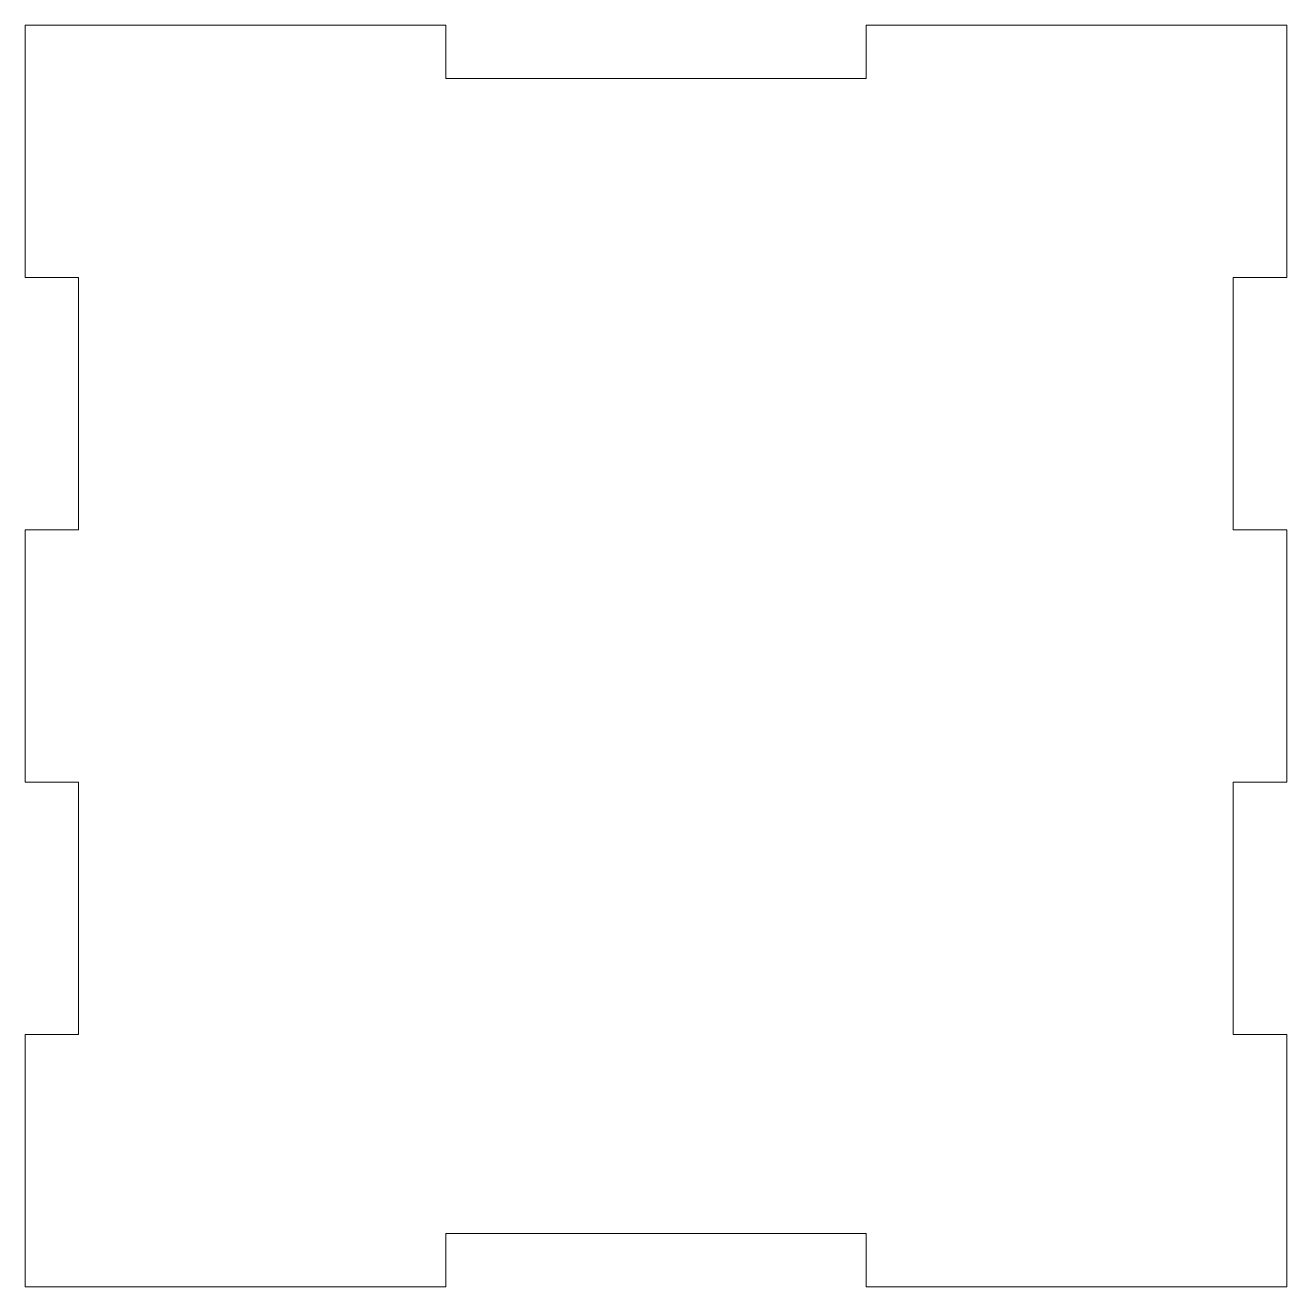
# Model space of a CAD drawing. Header units: millimetres. Extents: x -7 to 143, y 38 to 188.
import ezdxf

# ---------------------------------------------------------------- set-up
doc = ezdxf.new("R2010")
doc.units = ezdxf.units.MM

msp = doc.modelspace()

# ---------------------------------------------------------------- linework, layer by layer
at = {"color": 1, "linetype": 'Continuous', "lineweight": 15}
for p, q in [((-7.21, 187.89), (-7.21, 157.89)), ((42.79, 187.89), (-7.21, 187.89)), ((42.79, 181.54), (42.79, 187.89)), ((92.79, 187.89), (92.79, 181.54)), ((142.79, 187.89), (92.79, 187.89)), ((142.79, 157.89), (142.79, 187.89)), ((92.79, 181.54), (42.79, 181.54)), ((-7.21, 157.89), (-0.86, 157.89)), ((-0.86, 157.89), (-0.86, 127.89)), ((136.44, 157.89), (142.79, 157.89)), ((136.44, 127.89), (136.44, 157.89)), ((-7.21, 127.89), (-7.21, 97.89)), ((-0.86, 127.89), (-7.21, 127.89)), ((142.79, 127.89), (136.44, 127.89)), ((142.79, 97.89), (142.79, 127.89)), ((-7.21, 97.89), (-0.86, 97.89)), ((-0.86, 97.89), (-0.86, 67.89)), ((136.44, 97.89), (142.79, 97.89)), ((136.44, 67.89), (136.44, 97.89)), ((-7.21, 67.89), (-7.21, 37.89)), ((-0.86, 67.89), (-7.21, 67.89)), ((142.79, 67.89), (136.44, 67.89)), ((142.79, 37.89), (142.79, 67.89)), ((42.79, 44.24), (92.79, 44.24)), ((42.79, 37.89), (42.79, 44.24)), ((92.79, 44.24), (92.79, 37.89)), ((-7.21, 37.89), (42.79, 37.89)), ((92.79, 37.89), (142.79, 37.89))]:
    msp.add_line(p, q, dxfattribs=at)

doc.saveas('drawing.dxf')
